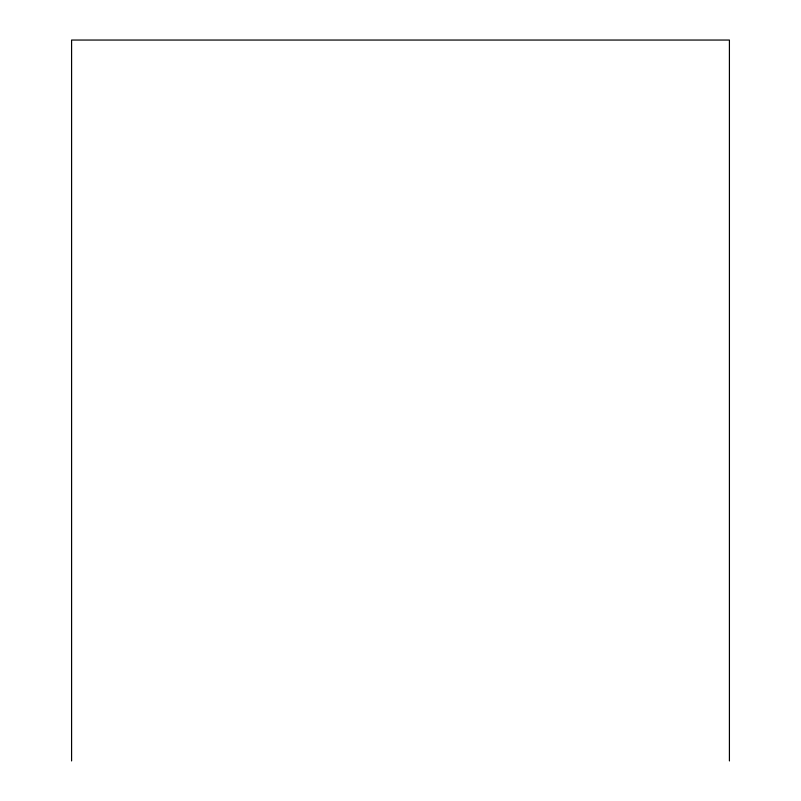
<?xml version="1.0" encoding="UTF-8"?>
<svg xmlns="http://www.w3.org/2000/svg" width="801" height="801" viewBox="0 0 801 801"><rect width="100%" height="100%" fill="white"/><g stroke="black" fill="none" stroke-linecap="round" stroke-linejoin="round"><path stroke-width="1.2" d="M729.411 760.95L729.411 40.05L71.589 40.05L71.589 760.95"/></g></svg>
